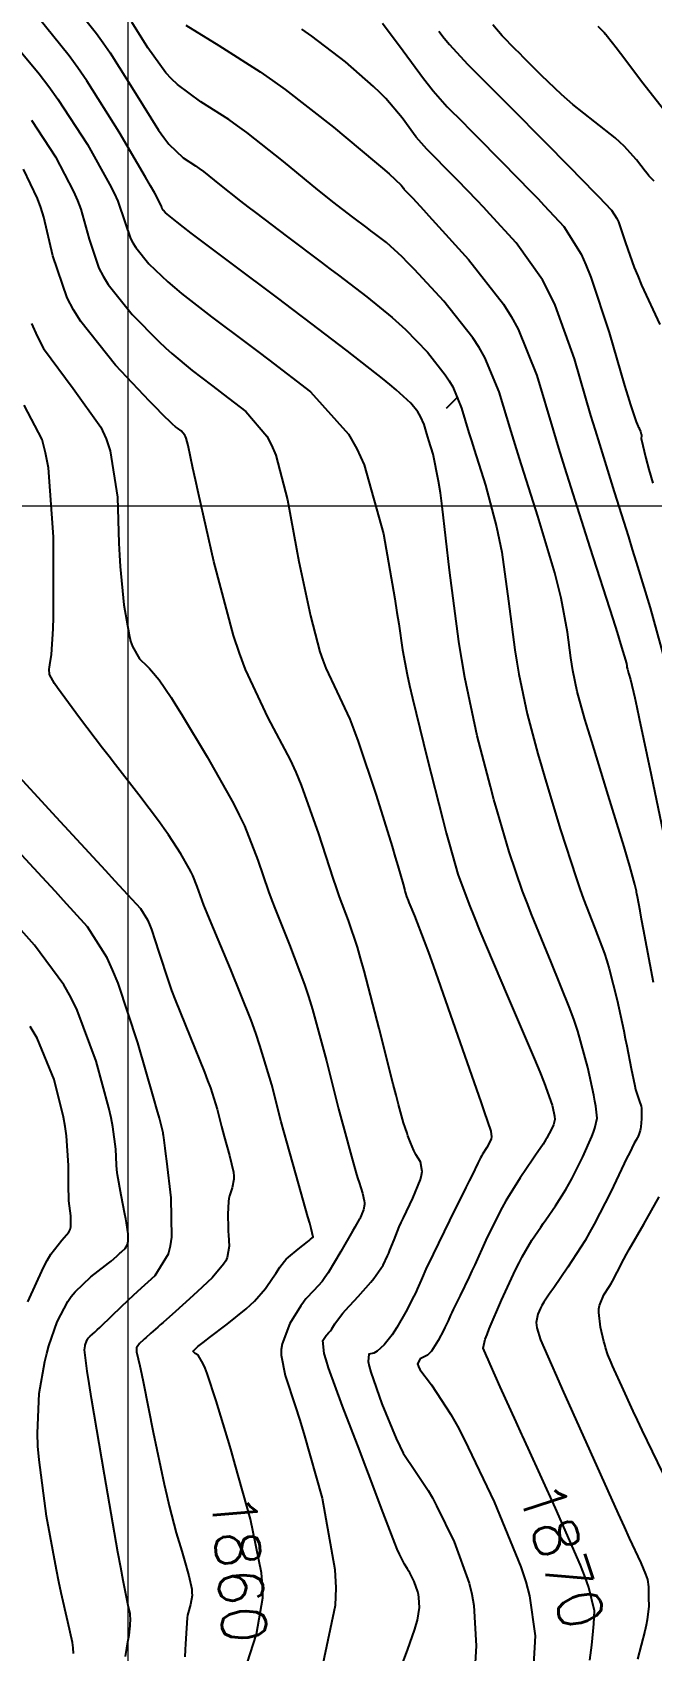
# Model space of a CAD drawing. Header units: metres. Extents: x 837117 to 838477, y 1189012 to 1191015.
# Drawn here: x 838068.3 to 838121.6, y 1189515.2 to 1189654.7 of the extents above; entities that cross this region are included whole.
import ezdxf

# ---------------------------------------------------------------- set-up
doc = ezdxf.new("R2010")
doc.units = ezdxf.units.M
doc.header["$LTSCALE"] = 0.3
doc.layers.add('COORD', color=7, linetype='Continuous', lineweight=20)
doc.layers.add('DRENAJE', color=5, linetype='Continuous', lineweight=25)
doc.layers.add('COTAS 10', color=1, linetype='Continuous')
doc.layers.add('COTAS INT', color=252, linetype='Continuous')
doc.styles.get("Standard").update_dxf_attribs({"font": 'simplex.shx'})

msp = doc.modelspace()

# ---------------------------------------------------------------- linework, layer by layer
at = {"layer": 'COORD'}
for p, q in [((838076.514, 1189013.872), (838076.514, 1191013.872)), ((837476.514, 1189613.872), (838476.514, 1189613.872))]:
    msp.add_line(p, q, dxfattribs=at)
at = {"layer": 'COTAS 10'}
for points, elevation in [([(838116.29, 1189514.362), (838116.465, 1189515.666), (838116.58, 1189516.857), (838116.606, 1189517.178), (838116.63, 1189517.496), (838116.694, 1189518.61), (838116.209, 1189520.63), (838115.886, 1189521.518), (838115.482, 1189522.55), (838113.341, 1189527.464), (838110.985, 1189532.626), (838110.495, 1189533.703), (838110.444, 1189533.814), (838109.952, 1189534.898), (838108.578, 1189537.94), (838107.708, 1189539.884), (838107.534, 1189540.275), (838107.388, 1189540.602), (838107.102, 1189541.254), (838107.285, 1189542.031), (838107.435, 1189542.438), (838107.628, 1189542.928), (838108.683, 1189545.389), (838109.898, 1189548.013), (838110.192, 1189548.605), (838110.468, 1189549.139), (838111.309, 1189550.583), (838112.059, 1189551.684), (838112.276, 1189552.002), (838112.498, 1189552.325), (838113.335, 1189553.539), (838114.222, 1189554.944), (838114.474, 1189555.388), (838114.73, 1189555.855), (838115.681, 1189557.743), (838116.463, 1189559.499), (838116.613, 1189559.884), (838116.733, 1189560.226), (838116.926, 1189561.093), (838116.805, 1189562.115), (838116.728, 1189562.555), (838116.632, 1189563.062), (838116.128, 1189565.456), (838115.261, 1189568.575), (838114.936, 1189569.538), (838114.575, 1189570.544), (838112.965, 1189574.539), (838111.284, 1189578.598), (838110.879, 1189579.645), (838110.499, 1189580.659), (838109.344, 1189584.042), (838108.322, 1189587.502), (838108.026, 1189588.563), (838107.725, 1189589.67), (838106.593, 1189594.042), (838105.518, 1189599.073), (838105.252, 1189600.595), (838105.001, 1189602.173), (838104.213, 1189608.338), (838103.572, 1189613.844), (838103.414, 1189615.007), (838103.264, 1189616.012), (838102.793, 1189618.338), (838102.419, 1189619.519), (838102.33, 1189619.804), (838102.249, 1189620.07), (838102.008, 1189620.878), (838101.714, 1189621.579), (838101.599, 1189621.778), (838101.469, 1189621.98), (838100.878, 1189622.726), (838099.618, 1189623.88), (838099.066, 1189624.338), (838098.427, 1189624.858), (838095.388, 1189627.236), (838091.657, 1189630.082), (838090.582, 1189630.897), (838089.488, 1189631.722), (838085.388, 1189634.799), (838081.951, 1189637.379), (838081.275, 1189637.892), (838080.72, 1189638.317), (838079.714, 1189639.125), (838079.526, 1189639.36), (838079.487, 1189639.424), (838079.453, 1189639.488), (838079.377, 1189639.714), (838078.796, 1189640.827), (838078.443, 1189641.449), (838078.008, 1189642.208), (838075.746, 1189646.083), (838072.954, 1189650.515), (838072.186, 1189651.624), (838071.419, 1189652.683), (838068.666, 1189656.083)], 1870), ([(838098.422, 1189655.488), (838100.199, 1189653.106), (838101.958, 1189650.703), (838102.383, 1189650.155), (838102.781, 1189649.658), (838103.998, 1189648.285), (838105.364, 1189646.914), (838105.856, 1189646.418), (838106.398, 1189645.872), (838108.769, 1189643.478), (838111.22, 1189640.974), (838111.812, 1189640.358), (838112.367, 1189639.776), (838114.06, 1189637.955), (838115.538, 1189635.578), (838115.958, 1189634.646), (838116.383, 1189633.595), (838117.955, 1189628.809), (838119.285, 1189624.248), (838119.557, 1189623.339), (838119.788, 1189622.583), (838120.275, 1189621.129), (838120.465, 1189620.722), (838120.509, 1189620.626), (838120.549, 1189620.537), (838120.662, 1189620.275), (838120.723, 1189620.052), (838120.731, 1189619.987), (838120.734, 1189619.921), (838120.713, 1189619.674), (838121.117, 1189617.985), (838121.389, 1189617.01), (838121.729, 1189615.816)], 1880), ([(838086.762, 1189514.098), (838087.582, 1189516.61), (838088.113, 1189519.747), (838088.092, 1189520.786), (838087.998, 1189521.898), (838087.053, 1189526.532), (838085.736, 1189531.208), (838085.408, 1189532.348), (838085.208, 1189533.033), (838085.095, 1189533.419), (838084.099, 1189536.728), (838083.316, 1189539.074), (838083.139, 1189539.539), (838082.978, 1189539.923), (838082.541, 1189540.644), (838082.277, 1189540.814), (838082.226, 1189540.85), (838082.185, 1189540.882), (838082.115, 1189540.96), (838082.13, 1189541.017), (838082.142, 1189541.036), (838082.158, 1189541.056), (838082.242, 1189541.14), (838082.349, 1189541.236), (838082.379, 1189541.263), (838082.409, 1189541.291), (838082.519, 1189541.397), (838082.975, 1189541.76), (838083.222, 1189541.95), (838083.522, 1189542.179), (838085.044, 1189543.33), (838086.682, 1189544.656), (838087.056, 1189544.995), (838087.395, 1189545.322), (838088.33, 1189546.402), (838088.952, 1189547.295), (838089.093, 1189547.505), (838089.221, 1189547.697), (838089.57, 1189548.256), (838089.972, 1189548.767), (838090.133, 1189548.93), (838090.315, 1189549.102), (838091.155, 1189549.8), (838091.949, 1189550.42), (838092.104, 1189550.543), (838092.23, 1189550.646), (838092.448, 1189550.84), (838092.274, 1189551.582), (838092.152, 1189552.03), (838091.999, 1189552.583), (838091.18, 1189555.456), (838090.203, 1189558.923), (838089.95, 1189559.851), (838089.705, 1189560.765), (838088.882, 1189563.948), (838087.868, 1189567.362), (838087.502, 1189568.421), (838087.098, 1189569.53), (838085.334, 1189573.948), (838083.67, 1189577.922), (838083.33, 1189578.751), (838083.043, 1189579.463), (838082.443, 1189581.057), (838082.073, 1189581.994), (838081.932, 1189582.292), (838081.773, 1189582.607), (838081.057, 1189583.884), (838079.996, 1189585.506), (838079.62, 1189586.039), (838079.208, 1189586.608), (838077.422, 1189588.965), (838075.413, 1189591.56), (838074.86, 1189592.279), (838074.308, 1189592.998), (838072.327, 1189595.597), (838070.729, 1189597.749), (838070.418, 1189598.188), (838070.164, 1189598.557), (838069.725, 1189599.322), (838069.711, 1189599.784), (838069.725, 1189599.963), (838069.748, 1189600.164), (838069.898, 1189601.071), (838070.046, 1189603.265), (838070.068, 1189604.276), (838070.082, 1189605.463), (838070.064, 1189611.207), (838069.635, 1189617.138), (838069.39, 1189618.443), (838069.09, 1189619.602), (838067.552, 1189622.566)], 1860)]:
    msp.add_lwpolyline(points, dxfattribs=dict(at, elevation=elevation))
at = {"layer": 'COTAS INT'}
for points, elevation in [([(838071.737, 1189657.144), (838073.782, 1189654.602), (838074.365, 1189653.79), (838074.955, 1189652.93), (838077.144, 1189649.437), (838079.132, 1189646.272), (838079.595, 1189645.62), (838080.02, 1189645.066), (838081.236, 1189643.875), (838082.308, 1189643.185), (838082.642, 1189642.947), (838082.993, 1189642.688), (838084.391, 1189641.583), (838086.202, 1189640.137), (838086.811, 1189639.664), (838087.468, 1189639.16), (838090.23, 1189637.074), (838093.147, 1189634.887), (838093.9, 1189634.318), (838094.631, 1189633.766), (838097.074, 1189631.903), (838099.269, 1189630.1), (838099.842, 1189629.585), (838100.4, 1189629.063), (838102.293, 1189627.122), (838103.838, 1189625.173), (838104.178, 1189624.647), (838104.479, 1189624.126), (838105.247, 1189622.293), (838105.876, 1189620.183), (838106.089, 1189619.487), (838106.32, 1189618.744), (838107.297, 1189615.657), (838108.264, 1189612.054), (838108.49, 1189610.985), (838108.696, 1189609.886), (838109.289, 1189605.657), (838109.824, 1189601.474), (838109.994, 1189600.404), (838110.174, 1189599.371), (838110.904, 1189595.958), (838111.826, 1189592.498), (838112.127, 1189591.437), (838112.448, 1189590.33), (838113.772, 1189585.958), (838115.109, 1189581.816), (838115.439, 1189580.854), (838115.75, 1189579.973), (838116.727, 1189577.459), (838117.543, 1189575.297), (838117.754, 1189574.638), (838117.957, 1189573.952), (838118.637, 1189571.254), (838119.211, 1189568.605), (838119.348, 1189567.95), (838119.476, 1189567.329), (838119.861, 1189565.369), (838120.163, 1189563.888), (838120.239, 1189563.568), (838120.312, 1189563.289), (838120.547, 1189562.608), (838120.708, 1189562.108), (838120.734, 1189561.943), (838120.751, 1189561.767), (838120.746, 1189561.033), (838120.676, 1189560.332), (838120.652, 1189560.176), (838120.627, 1189560.037), (838120.52, 1189559.671), (838120.388, 1189559.399), (838120.347, 1189559.319), (838120.303, 1189559.236), (838120.126, 1189558.92), (838119.698, 1189558.079), (838119.495, 1189557.665), (838119.257, 1189557.172), (838118.093, 1189554.74), (838116.676, 1189551.952), (838116.277, 1189551.235), (838115.877, 1189550.542), (838114.407, 1189548.24), (838113.184, 1189546.473), (838112.938, 1189546.118), (838112.733, 1189545.82), (838112.326, 1189545.229), (838112.158, 1189544.94), (838112.102, 1189544.833), (838112.044, 1189544.715), (838111.801, 1189544.19), (838111.677, 1189543.486), (838111.694, 1189543.255), (838111.732, 1189543.008), (838112.055, 1189541.986), (838112.994, 1189539.823), (838113.421, 1189538.858), (838113.92, 1189537.734), (838116.325, 1189532.35), (838118.744, 1189526.972), (838119.251, 1189525.852), (838119.687, 1189524.891), (838120.677, 1189522.753), (838121.102, 1189521.768), (838121.183, 1189521.534), (838121.248, 1189521.318), (838121.348, 1189520.677), (838121.348, 1189520.101), (838121.35, 1189519.925), (838121.353, 1189519.742), (838121.368, 1189519.022), (838121.234, 1189517.853), (838121.142, 1189517.387), (838121.026, 1189516.859), (838120.412, 1189514.435)], 1872), ([(838121.769, 1189572.786), (838120.919, 1189577.357), (838120.755, 1189578.242), (838120.621, 1189578.961), (838120.396, 1189580.182), (838120.348, 1189580.43), (838120.327, 1189580.536), (838120.302, 1189580.657), (838120.182, 1189581.231), (838119.741, 1189582.823), (838119.514, 1189583.587), (838119.241, 1189584.491), (838117.874, 1189588.922), (838116.453, 1189593.547), (838116.146, 1189594.572), (838115.876, 1189595.488), (838115.215, 1189597.874), (838114.831, 1189599.669), (838114.736, 1189600.212), (838114.647, 1189600.776), (838114.365, 1189602.976), (838113.821, 1189605.927), (838113.566, 1189606.964), (838113.265, 1189608.096), (838111.801, 1189612.976), (838110.221, 1189617.968), (838109.848, 1189619.171), (838109.502, 1189620.296), (838108.485, 1189623.708), (838107.244, 1189626.673), (838106.757, 1189627.515), (838106.208, 1189628.366), (838103.708, 1189631.518), (838101.183, 1189634.246), (838100.617, 1189634.831), (838100.11, 1189635.342), (838098.761, 1189636.57), (838097.725, 1189637.359), (838097.416, 1189637.593), (838097.097, 1189637.834), (838095.861, 1189638.761), (838094.153, 1189640.087), (838093.536, 1189640.58), (838092.856, 1189641.128), (838089.881, 1189643.561), (838086.733, 1189646.048), (838085.945, 1189646.631), (838085.193, 1189647.167), (838082.78, 1189648.718), (838080.754, 1189650.192), (838080.246, 1189650.678), (838079.762, 1189651.199), (838078.206, 1189653.364), (838076.83, 1189655.559)], 1874), ([(838081.489, 1189655.317), (838084.325, 1189653.562), (838087.898, 1189651.297), (838088.954, 1189650.557), (838090.038, 1189649.768), (838094.192, 1189646.51), (838097.727, 1189643.57), (838098.421, 1189642.982), (838098.992, 1189642.491), (838100.023, 1189641.533), (838100.229, 1189641.252), (838100.279, 1189641.188), (838100.325, 1189641.13), (838100.468, 1189640.969), (838100.628, 1189640.809), (838100.685, 1189640.751), (838100.749, 1189640.687), (838101.026, 1189640.407), (838101.956, 1189639.403), (838102.43, 1189638.883), (838102.999, 1189638.257), (838105.838, 1189635.124), (838108.842, 1189631.267), (838109.514, 1189630.186), (838110.118, 1189629.099), (838111.724, 1189625.124), (838113.129, 1189620.409), (838113.607, 1189618.855), (838114.123, 1189617.193), (838116.305, 1189610.295), (838118.266, 1189604.137), (838118.642, 1189602.942), (838118.946, 1189601.969), (838119.442, 1189600.295), (838119.47, 1189600.077), (838119.478, 1189600.021), (838119.488, 1189599.967), (838119.526, 1189599.789), (838119.591, 1189599.553), (838119.618, 1189599.462), (838119.648, 1189599.36), (838119.789, 1189598.902), (838120.165, 1189597.322), (838120.344, 1189596.513), (838120.554, 1189595.543), (838121.585, 1189590.698), (838122.625, 1189585.713)], 1876), ([(838121.837, 1189641.867), (838121.383, 1189642.337), (838121.224, 1189642.523), (838121.051, 1189642.733), (838120.306, 1189643.694), (838119.249, 1189644.88), (838118.879, 1189645.231), (838118.475, 1189645.593), (838116.737, 1189646.986), (838114.84, 1189648.485), (838114.336, 1189648.914), (838113.842, 1189649.349), (838112.135, 1189650.973), (838110.612, 1189652.51), (838110.233, 1189652.891), (838109.873, 1189653.253), (838108.73, 1189654.399), (838107.947, 1189655.334)], 1884), ([(838116.979, 1189655.236), (838117.53, 1189654.69), (838117.55, 1189654.618), (838117.565, 1189654.596), (838117.584, 1189654.573), (838117.69, 1189654.48), (838118.258, 1189653.787), (838118.568, 1189653.384), (838118.945, 1189652.891), (838120.858, 1189650.351), (838122.944, 1189647.658)], 1886), ([(838065.594, 1189655.021), (838068.849, 1189651.116), (838069.669, 1189650.032), (838070.454, 1189648.947), (838072.998, 1189645.021), (838074.906, 1189641.596), (838075.291, 1189640.826), (838075.614, 1189640.135), (838076.261, 1189638.284), (838076.718, 1189636.925), (838076.921, 1189636.543), (838077.157, 1189636.159), (838078.284, 1189634.75), (838079.933, 1189633.18), (838080.497, 1189632.695), (838081.107, 1189632.187), (838083.702, 1189630.167), (838086.772, 1189627.859), (838087.683, 1189627.169), (838088.621, 1189626.457), (838092.226, 1189623.702), (838095.49, 1189620.061), (838096.212, 1189618.791), (838096.855, 1189617.406), (838098.524, 1189611.461), (838099.478, 1189605.858), (838099.67, 1189604.691), (838099.831, 1189603.69), (838100.156, 1189601.461), (838100.556, 1189599.333), (838100.765, 1189598.397), (838101.017, 1189597.309), (838102.282, 1189592.126), (838103.625, 1189586.841), (838103.926, 1189585.69), (838104.196, 1189584.673), (838104.915, 1189582.126), (838105.888, 1189579.502), (838106.318, 1189578.436), (838106.818, 1189577.223), (838109.203, 1189571.619), (838111.52, 1189566.182), (838111.978, 1189565.076), (838112.355, 1189564.143), (838113.054, 1189562.212), (838113.197, 1189561.534), (838113.224, 1189561.39), (838113.246, 1189561.266), (838113.28, 1189560.976), (838113.225, 1189560.731), (838113.191, 1189560.634), (838113.149, 1189560.525), (838112.928, 1189560.027), (838112.658, 1189559.493), (838112.586, 1189559.361), (838112.514, 1189559.235), (838112.263, 1189558.837), (838111.812, 1189558.177), (838111.614, 1189557.886), (838111.385, 1189557.549), (838110.293, 1189555.938), (838109.05, 1189553.95), (838108.726, 1189553.374), (838108.41, 1189552.787), (838107.339, 1189550.577), (838106.382, 1189548.457), (838106.136, 1189547.927), (838105.9, 1189547.422), (838105.119, 1189545.803), (838104.519, 1189544.582), (838104.396, 1189544.328), (838104.293, 1189544.11), (838104.078, 1189543.624), (838103.893, 1189543.21), (838103.808, 1189543.037), (838103.71, 1189542.839), (838103.232, 1189541.913), (838102.648, 1189541.009), (838102.481, 1189540.824), (838102.312, 1189540.668), (838101.686, 1189540.341), (838101.443, 1189539.908), (838101.516, 1189539.686), (838101.649, 1189539.419), (838102.636, 1189538.085), (838104.309, 1189535.55), (838104.875, 1189534.527), (838105.486, 1189533.365), (838108.062, 1189528.005), (838110.344, 1189522.42), (838110.769, 1189521.115), (838111.105, 1189519.915), (838111.568, 1189516.454), (838111.444, 1189513.973)], 1868), ([(838122.689, 1189600.802), (838121.511, 1189605.071), (838120.318, 1189609.021), (838119.984, 1189610.107), (838119.648, 1189611.189), (838118.423, 1189615.071), (838117.141, 1189619.178), (838116.769, 1189620.403), (838116.39, 1189621.665), (838114.962, 1189626.539), (838113.296, 1189631.189), (838112.767, 1189632.309), (838112.209, 1189633.357), (838109.949, 1189636.539), (838107.683, 1189639.017), (838107.121, 1189639.62), (838106.588, 1189640.188), (838104.898, 1189641.942), (838103.573, 1189643.279), (838103.271, 1189643.585), (838102.996, 1189643.862), (838102.233, 1189644.627), (838101.553, 1189645.394), (838101.331, 1189645.672), (838101.093, 1189645.978), (838100.111, 1189647.32), (838098.707, 1189648.99), (838098.203, 1189649.503), (838097.65, 1189650.038), (838095.235, 1189652.152), (838092.333, 1189654.369), (838091.472, 1189654.969)], 1878), ([(838103.278, 1189654.783), (838103.743, 1189654.203), (838104.198, 1189653.654), (838105.763, 1189651.943), (838107.732, 1189649.967), (838108.442, 1189649.252), (838109.223, 1189648.464), (838112.641, 1189645.013), (838115.852, 1189641.759), (838116.503, 1189641.096), (838117.051, 1189640.535), (838118.171, 1189639.37), (838118.626, 1189638.638), (838118.755, 1189638.351), (838118.886, 1189638.027), (838119.37, 1189636.554), (838120.121, 1189634.429), (838120.42, 1189633.696), (838120.759, 1189632.899), (838122.312, 1189629.495)], 1882), ([(838068.175, 1189647.133), (838070.25, 1189643.96), (838071.804, 1189640.984), (838072.139, 1189640.204), (838072.432, 1189639.443), (838073.145, 1189636.855), (838073.983, 1189634.363), (838074.355, 1189633.662), (838074.787, 1189632.957), (838076.855, 1189630.375), (838079.145, 1189628.044), (838079.718, 1189627.497), (838080.264, 1189626.994), (838082.015, 1189625.535), (838083.687, 1189624.278), (838084.183, 1189623.903), (838084.693, 1189623.515), (838086.656, 1189622.015), (838088.458, 1189619.886), (838088.868, 1189619.101), (838089.238, 1189618.232), (838090.251, 1189614.39), (838091.014, 1189610.183), (838091.227, 1189609.085), (838091.441, 1189608.015), (838092.216, 1189604.39), (838093.038, 1189601.299), (838093.281, 1189600.566), (838093.529, 1189599.886), (838094.481, 1189597.875), (838095.606, 1189595.491), (838095.964, 1189594.576), (838096.342, 1189593.55), (838097.875, 1189588.928), (838099.246, 1189584.502), (838099.521, 1189583.6), (838099.752, 1189582.84), (838100.211, 1189581.263), (838100.354, 1189580.701), (838100.385, 1189580.579), (838100.413, 1189580.473), (838100.487, 1189580.211), (838100.626, 1189579.853), (838100.695, 1189579.686), (838100.778, 1189579.489), (838101.187, 1189578.533), (838102.026, 1189576.346), (838102.379, 1189575.374), (838102.785, 1189574.242), (838104.686, 1189568.83), (838106.523, 1189563.548), (838106.887, 1189562.499), (838107.189, 1189561.629), (838107.761, 1189559.98), (838107.811, 1189559.471), (838107.783, 1189559.319), (838107.738, 1189559.163), (838107.427, 1189558.562), (838107.046, 1189557.97), (838106.957, 1189557.82), (838106.874, 1189557.675), (838106.635, 1189557.203), (838106.145, 1189556.18), (838105.905, 1189555.689), (838105.619, 1189555.108), (838104.206, 1189552.256), (838102.789, 1189549.374), (838102.5, 1189548.774), (838102.256, 1189548.259), (838101.748, 1189547.112), (838101.419, 1189546.338), (838101.287, 1189546.059), (838101.137, 1189545.751), (838100.45, 1189544.405), (838099.674, 1189543.037), (838099.469, 1189542.716), (838099.268, 1189542.419), (838098.575, 1189541.557), (838097.965, 1189541.005), (838097.816, 1189540.905), (838097.675, 1189540.828), (838097.239, 1189540.737), (838097.182, 1189540.116), (838097.281, 1189539.703), (838097.429, 1189539.186), (838098.377, 1189536.451), (838099.592, 1189533.479), (838099.908, 1189532.812), (838100.216, 1189532.213), (838101.256, 1189530.615), (838102.368, 1189528.984), (838102.721, 1189528.365), (838103.093, 1189527.673), (838104.602, 1189524.569), (838105.889, 1189521.015), (838106.121, 1189520.039), (838106.3, 1189519.066), (838106.499, 1189515.585), (838106.327, 1189512.674)], 1866), ([(838099.852, 1189513.322), (838100.579, 1189515.235), (838101.207, 1189517.024), (838101.33, 1189517.439), (838101.431, 1189517.82), (838101.612, 1189518.905), (838101.563, 1189519.768), (838101.519, 1189520.01), (838101.461, 1189520.252), (838101.142, 1189521.134), (838100.768, 1189521.904), (838100.675, 1189522.076), (838100.588, 1189522.229), (838100.312, 1189522.634), (838099.883, 1189523.489), (838099.699, 1189523.927), (838099.486, 1189524.453), (838098.483, 1189527.076), (838097.222, 1189530.428), (838096.848, 1189531.413), (838096.462, 1189532.422), (838094.978, 1189536.271), (838093.773, 1189539.575), (838093.564, 1189540.241), (838093.408, 1189540.799), (838093.294, 1189541.913), (838093.512, 1189542.263), (838093.565, 1189542.339), (838093.616, 1189542.406), (838093.774, 1189542.572), (838093.942, 1189542.758), (838093.999, 1189542.837), (838094.06, 1189542.929), (838094.319, 1189543.359), (838094.801, 1189544.031), (838095.003, 1189544.275), (838095.235, 1189544.544), (838096.32, 1189545.724), (838097.427, 1189546.956), (838097.673, 1189547.258), (838097.893, 1189547.543), (838098.47, 1189548.427), (838098.862, 1189549.231), (838098.966, 1189549.464), (838099.068, 1189549.702), (838099.419, 1189550.6), (838099.873, 1189551.713), (838100.04, 1189552.087), (838100.225, 1189552.489), (838101.04, 1189554.177), (838101.706, 1189555.801), (838101.797, 1189556.162), (838101.847, 1189556.485), (838101.689, 1189557.333), (838101.3, 1189557.953), (838101.204, 1189558.132), (838101.113, 1189558.314), (838100.828, 1189559), (838100.622, 1189559.579), (838100.581, 1189559.694), (838100.547, 1189559.789), (838100.484, 1189559.97), (838100.434, 1189560.113), (838100.409, 1189560.185), (838100.379, 1189560.271), (838100.23, 1189560.699), (838099.8, 1189562.259), (838099.592, 1189563.059), (838099.345, 1189564.02), (838098.136, 1189568.817), (838096.841, 1189573.798), (838096.541, 1189574.874), (838096.266, 1189575.819), (838095.483, 1189578.136), (838094.719, 1189580.169), (838094.455, 1189580.935), (838094.169, 1189581.788), (838092.95, 1189585.602), (838091.448, 1189589.805), (838090.984, 1189590.903), (838090.5, 1189591.973), (838088.579, 1189595.602), (838086.609, 1189599.765), (838086.094, 1189601.172), (838085.593, 1189602.689), (838083.892, 1189609.085), (838082.57, 1189614.947), (838082.307, 1189616.127), (838082.088, 1189617.115), (838081.673, 1189619.085), (838081.507, 1189619.712), (838081.447, 1189619.853), (838081.38, 1189619.981), (838081.086, 1189620.329), (838080.766, 1189620.574), (838080.683, 1189620.637), (838080.602, 1189620.698), (838080.329, 1189620.903), (838079.42, 1189621.802), (838078.939, 1189622.3), (838078.357, 1189622.907), (838075.425, 1189626), (838072.418, 1189629.756), (838071.789, 1189630.782), (838071.248, 1189631.8), (838070.029, 1189635.425), (838069.25, 1189638.751), (838068.986, 1189639.581), (838068.702, 1189640.371), (838067.502, 1189642.898)], 1864), ([(838068.17, 1189629.601), (838068.664, 1189628.494), (838069.221, 1189627.433), (838071.76, 1189623.996), (838074.141, 1189620.656), (838074.6, 1189619.657), (838074.971, 1189618.626), (838075.584, 1189614.634), (838075.695, 1189610.653), (838075.75, 1189609.628), (838075.815, 1189608.638), (838076.137, 1189605.342), (838076.582, 1189602.756), (838076.724, 1189602.212), (838076.875, 1189601.744), (838077.491, 1189600.675), (838078.158, 1189600.046), (838078.34, 1189599.854), (838078.522, 1189599.655), (838079.174, 1189598.873), (838080.205, 1189597.349), (838080.626, 1189596.683), (838081.106, 1189595.91), (838083.33, 1189592.235), (838085.586, 1189588.213), (838086.086, 1189587.221), (838086.532, 1189586.282), (838087.696, 1189583.33), (838088.606, 1189580.626), (838088.893, 1189579.843), (838089.194, 1189579.045), (838090.409, 1189576.042), (838091.695, 1189572.623), (838092.043, 1189571.563), (838092.386, 1189570.454), (838093.594, 1189566.042), (838094.644, 1189561.895), (838094.888, 1189560.953), (838095.111, 1189560.101), (838095.748, 1189557.77), (838096.2, 1189556.224), (838096.307, 1189555.866), (838096.405, 1189555.54), (838096.695, 1189554.617), (838096.854, 1189553.957), (838096.87, 1189553.796), (838096.873, 1189553.644), (838096.784, 1189553.177), (838096.643, 1189552.836), (838096.614, 1189552.764), (838096.589, 1189552.703), (838096.534, 1189552.564), (838096.511, 1189552.501), (838096.506, 1189552.488), (838096.501, 1189552.476), (838096.49, 1189552.45), (838096.478, 1189552.432), (838096.474, 1189552.427), (838096.469, 1189552.421), (838096.447, 1189552.397), (838096.186, 1189551.949), (838096.03, 1189551.677), (838095.837, 1189551.339), (838094.84, 1189549.584), (838093.732, 1189547.744), (838093.47, 1189547.354), (838093.226, 1189547.015), (838092.508, 1189546.22), (838091.832, 1189545.508), (838091.616, 1189545.221), (838091.387, 1189544.896), (838090.455, 1189543.398), (838089.773, 1189541.643), (838089.702, 1189541.156), (838089.683, 1189540.669), (838090.036, 1189538.904), (838090.942, 1189536.207), (838091.27, 1189535.131), (838091.633, 1189533.912), (838093.222, 1189528.324), (838094.333, 1189522.171), (838094.393, 1189520.596), (838094.346, 1189519.078), (838093.283, 1189514.06)], 1862), ([(838066.137, 1189591.566), (838070.304, 1189587.039), (838074.515, 1189582.476), (838075.369, 1189581.549), (838076.088, 1189580.767), (838077.56, 1189579.157), (838078.165, 1189578.178), (838078.337, 1189577.794), (838078.511, 1189577.361), (838079.157, 1189575.39), (838079.972, 1189572.876), (838080.253, 1189572.101), (838080.557, 1189571.292), (838081.853, 1189568.086), (838083.092, 1189565.044), (838083.359, 1189564.338), (838083.594, 1189563.692), (838084.17, 1189561.853), (838084.556, 1189560.359), (838084.672, 1189559.93), (838084.79, 1189559.494), (838085.249, 1189557.867), (838085.577, 1189556.421), (838085.614, 1189556.101), (838085.627, 1189555.815), (838085.477, 1189555.069), (838085.233, 1189554.405), (838085.187, 1189554.17), (838085.15, 1189553.913), (838085.093, 1189552.801), (838085.114, 1189551.615), (838085.127, 1189551.311), (838085.142, 1189551.018), (838085.221, 1189550.047), (838085.053, 1189549.083), (838084.913, 1189548.793), (838084.732, 1189548.494), (838083.74, 1189547.331), (838082.49, 1189546.137), (838082.147, 1189545.817), (838081.805, 1189545.503), (838080.581, 1189544.408), (838079.514, 1189543.476), (838079.272, 1189543.263), (838079.053, 1189543.071), (838078.455, 1189542.542), (838078.035, 1189542.163), (838077.929, 1189542.065), (838077.828, 1189541.97), (838077.496, 1189541.655), (838077.271, 1189541.368), (838077.236, 1189541.292), (838077.214, 1189541.217), (838077.231, 1189540.956), (838077.511, 1189539.74), (838077.653, 1189539.063), (838077.824, 1189538.237), (838078.676, 1189534.025), (838079.61, 1189529.542), (838079.832, 1189528.546), (838080.038, 1189527.657), (838080.65, 1189525.329), (838081.128, 1189523.766), (838081.25, 1189523.358), (838081.367, 1189522.962), (838081.75, 1189521.621), (838081.985, 1189520.471), (838082.008, 1189520.195), (838082.013, 1189519.937), (838081.881, 1189519.159), (838081.675, 1189518.447), (838081.633, 1189518.231), (838081.598, 1189518.007), (838081.527, 1189517.13), (838081.463, 1189515.771), (838081.433, 1189515.243), (838081.397, 1189514.649)], 1858), ([(838076.268, 1189514.684), (838076.493, 1189515.945), (838076.542, 1189516.241), (838076.585, 1189516.514), (838076.694, 1189517.311), (838076.711, 1189517.974), (838076.696, 1189518.163), (838076.673, 1189518.355), (838076.519, 1189519.068), (838076.076, 1189521.242), (838075.871, 1189522.354), (838075.63, 1189523.687), (838074.462, 1189530.347), (838073.345, 1189536.931), (838073.136, 1189538.216), (838072.97, 1189539.269), (838072.735, 1189541.13), (838072.791, 1189541.447), (838072.81, 1189541.526), (838072.829, 1189541.601), (838072.911, 1189541.841), (838073.017, 1189542.041), (838073.053, 1189542.09), (838073.09, 1189542.137), (838073.247, 1189542.286), (838073.647, 1189542.647), (838073.838, 1189542.827), (838074.064, 1189543.043), (838075.171, 1189544.113), (838076.545, 1189545.425), (838076.938, 1189545.794), (838077.338, 1189546.164), (838078.833, 1189547.518), (838079.976, 1189549.379), (838080.155, 1189550.068), (838080.275, 1189550.833), (838080.209, 1189554.223), (838079.835, 1189557.384), (838079.76, 1189558.003), (838079.698, 1189558.512), (838079.577, 1189559.427), (838079.546, 1189559.607), (838079.54, 1189559.652), (838079.536, 1189559.696), (838079.53, 1189559.836), (838079.197, 1189561.102), (838078.987, 1189561.855), (838078.724, 1189562.782), (838077.349, 1189567.583), (838075.642, 1189572.729), (838075.17, 1189573.874), (838074.699, 1189574.898), (838073.001, 1189577.583), (838070.936, 1189579.864), (838070.234, 1189580.633), (838069.476, 1189581.461), (838066.265, 1189584.948)], 1856), ([(838071.802, 1189514.949), (838071.765, 1189515.421), (838071.707, 1189515.899), (838071.323, 1189517.678), (838070.724, 1189520.181), (838070.53, 1189521.116), (838070.325, 1189522.156), (838069.484, 1189526.785), (838068.827, 1189531.64), (838068.738, 1189532.821), (838068.689, 1189533.933), (838068.847, 1189537.359), (838069.338, 1189540.113), (838069.499, 1189540.799), (838069.671, 1189541.453), (838070.382, 1189543.542), (838071.305, 1189545.275), (838071.611, 1189545.705), (838071.938, 1189546.114), (838073.3, 1189547.408), (838074.558, 1189548.384), (838074.82, 1189548.591), (838075.044, 1189548.771), (838075.543, 1189549.196), (838075.804, 1189549.445), (838075.879, 1189549.515), (838075.955, 1189549.586), (838076.239, 1189549.844), (838076.457, 1189550.198), (838076.491, 1189550.329), (838076.514, 1189550.474), (838076.501, 1189551.119), (838076.357, 1189552.079), (838076.296, 1189552.423), (838076.227, 1189552.8), (838075.903, 1189554.446), (838075.6, 1189556.19), (838075.544, 1189556.63), (838075.501, 1189557.051), (838075.445, 1189558.415), (838075.2, 1189560.334), (838075.036, 1189561.106), (838074.831, 1189561.981), (838073.746, 1189566.008), (838072.108, 1189570.404), (838071.555, 1189571.512), (838070.958, 1189572.572), (838068.441, 1189576.008), (838065.874, 1189578.863)], 1854), ([(838067.853, 1189545.243), (838069.2, 1189548.208), (838069.527, 1189548.828), (838069.836, 1189549.362), (838070.786, 1189550.561), (838071.407, 1189551.27), (838071.508, 1189551.494), (838071.577, 1189551.729), (838071.57, 1189552.677), (838071.41, 1189553.962), (838071.383, 1189554.41), (838071.365, 1189554.898), (838071.361, 1189556.993), (838071.202, 1189559.567), (838071.086, 1189560.356), (838070.938, 1189561.18), (838070.143, 1189564.433), (838068.659, 1189567.984), (838068.077, 1189568.995)], 1852), ([(838122.583, 1189530.507), (838120.809, 1189534.2), (838120.405, 1189535.05), (838120.04, 1189535.824), (838119.037, 1189537.996), (838118.396, 1189539.433), (838118.258, 1189539.745), (838118.137, 1189540.019), (838117.845, 1189540.697), (838117.639, 1189541.322), (838117.573, 1189541.563), (838117.502, 1189541.834), (838117.213, 1189543.056), (838117.063, 1189544.345), (838117.08, 1189544.657), (838117.123, 1189544.949), (838117.489, 1189545.844), (838117.99, 1189546.615), (838118.117, 1189546.829), (838118.24, 1189547.044), (838118.642, 1189547.821), (838119.22, 1189548.929), (838119.452, 1189549.352), (838119.717, 1189549.825), (838120.936, 1189551.955), (838122.255, 1189554.307)], 1874)]:
    msp.add_lwpolyline(points, dxfattribs=dict(at, elevation=elevation))
at = {"layer": 'DRENAJE'}
msp.add_polyline3d([(838104.911, 1189623.28, 0), (838103.912, 1189622.28, 0)], dxfattribs=at)

# ---------------------------------------------------------------- texts
at = {"layer": 'COTAS 10', "char_height": 3.8, "attachment_point": 7}
for s, insert, rotation in [('1870', (838110.055, 1189528.986, 1870), 288.32), ('1860', (838083.661, 1189528.642, 1860), 274.70406)]:
    msp.add_mtext(s, dxfattribs=dict(at, insert=insert, rotation=rotation))

doc.saveas('drawing.dxf')
